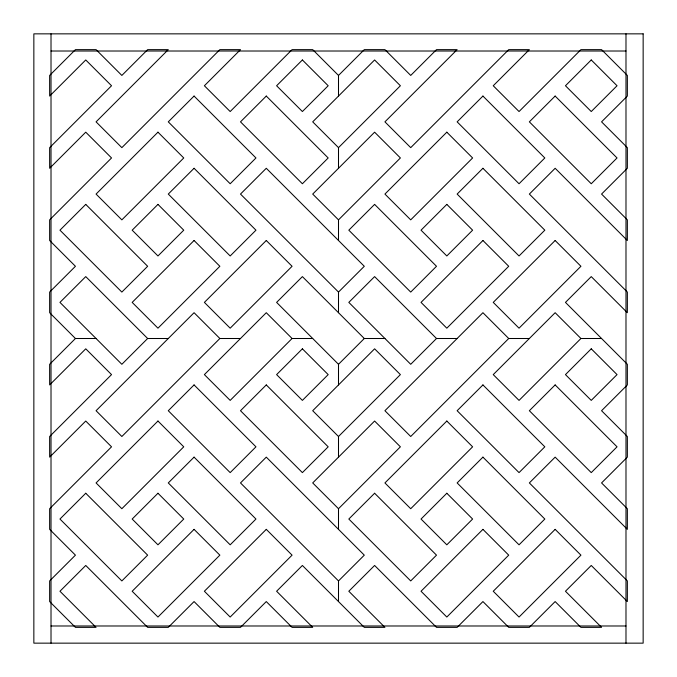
<?xml version="1.0" encoding="UTF-8"?>
<svg xmlns="http://www.w3.org/2000/svg" width="677" height="677" viewBox="0 0 677 677"><rect width="100%" height="100%" fill="white"/><g stroke="black" fill="none" stroke-linecap="round" stroke-linejoin="round"><path stroke-width="1.02" d="M96.066 338.5L75.435 338.5L49.641 364.294L49.641 384.925L85.751 348.816L111.536 374.609L49.641 436.504L49.641 457.136L85.751 421.035L111.536 446.82L49.641 508.723L49.641 529.355L75.435 555.148L49.641 580.934L49.641 601.565L75.435 627.359L96.066 627.359L59.957 591.249L85.751 565.464L147.645 627.359L168.277 627.359L194.071 601.565L219.864 627.359L240.496 627.359L266.281 601.565L292.075 627.359L312.706 627.359L276.605 591.249L302.391 565.464L364.294 627.359L384.925 627.359L348.816 591.249L374.609 565.464L436.504 627.359L457.136 627.359L482.929 601.565L508.723 627.359L529.355 627.359L555.148 601.565L580.934 627.359L601.565 627.359L565.464 591.249L591.249 565.464L627.359 601.565L627.359 580.934L529.355 482.929L555.148 457.136L627.359 529.355L627.359 508.723L601.565 482.929L627.359 457.136L627.359 436.504L601.565 410.719L627.359 384.925L627.359 364.294L565.464 302.391L591.249 276.605L627.359 312.706L627.359 292.075L529.355 194.071L555.148 168.277L627.359 240.496L627.359 219.864L601.565 194.071L627.359 168.277L627.359 147.645L601.565 121.852L627.359 96.066L627.359 75.435L601.565 49.641L580.934 49.641L519.039 111.536L493.245 85.751L529.355 49.641L508.723 49.641L410.719 147.645L384.925 121.852L457.136 49.641L436.504 49.641L410.719 75.435L384.925 49.641L364.294 49.641L338.5 75.435L338.5 96.066M147.645 338.5L121.852 364.294L59.957 302.391L85.751 276.605L147.645 338.5L168.277 338.5M338.5 147.645L400.395 85.751L374.609 59.957L312.706 121.852L338.5 147.645L338.5 168.277M219.864 338.5L121.852 436.504L96.066 410.719L194.071 312.706L219.864 338.5L240.496 338.5M338.5 219.864L400.395 157.961L374.609 132.176L312.706 194.071L338.5 219.864L338.5 240.496M292.075 338.5L230.18 400.395L204.386 374.609L266.281 312.706L292.075 338.5L312.706 338.5M338.5 292.075L364.294 266.281L266.281 168.277L240.496 194.071L338.5 292.075L338.5 312.706M338.5 384.925L338.5 364.294L364.294 338.5L384.925 338.5M338.5 436.504L400.395 374.609L374.609 348.816L312.706 410.719L338.5 436.504L338.5 457.136M436.504 338.5L410.719 364.294L348.816 302.391L374.609 276.605L436.504 338.5L457.136 338.5M338.5 508.723L400.395 446.82L374.609 421.035L312.706 482.929L338.5 508.723L338.5 529.355M508.723 338.5L410.719 436.504L384.925 410.719L482.929 312.706L508.723 338.5L529.355 338.5M338.5 580.934L364.294 555.148L266.281 457.136L240.496 482.929L338.5 580.934L338.5 601.565M580.934 338.5L519.039 400.395L493.245 374.609L555.148 312.706L580.934 338.5L601.565 338.5M51.012 51.012L625.988 51.012M51.012 625.988L625.988 625.988M338.5 75.435L312.706 49.641L292.075 49.641L230.18 111.536L204.386 85.751L240.496 49.641L219.864 49.641L121.852 147.645L96.066 121.852L168.277 49.641L147.645 49.641L121.852 75.435L96.066 49.641L75.435 49.641L49.641 75.435L49.641 96.066L85.751 59.957L111.536 85.751L49.641 147.645L49.641 168.277L85.751 132.176L111.536 157.961L49.641 219.864L49.641 240.496L75.435 266.281L49.641 292.075L49.641 312.706L75.435 338.5M364.294 338.5L302.391 276.605L276.605 302.391L338.5 364.294M625.988 33.85L625.988 643.15M51.012 33.85L51.012 643.15M85.751 204.386L59.957 230.18L121.852 292.075L147.645 266.281L85.751 204.386M157.961 132.176L96.066 194.071L121.852 219.864L183.755 157.961L157.961 132.176M194.071 96.066L168.277 121.852L230.18 183.755L255.965 157.961L194.071 96.066M157.961 204.386L132.176 230.18L157.961 255.965L183.755 230.18L157.961 204.386M194.071 168.277L168.277 194.071L230.18 255.965L255.965 230.18L194.071 168.277M266.281 96.066L240.496 121.852L302.391 183.755L328.184 157.961L266.281 96.066M302.391 59.957L276.605 85.751L302.391 111.536L328.184 85.751L302.391 59.957M194.071 240.496L132.176 302.391L157.961 328.184L219.864 266.281L194.071 240.496M266.281 240.496L204.386 302.391L230.18 328.184L292.075 266.281L266.281 240.496M85.751 493.245L59.957 519.039L121.852 580.934L147.645 555.148L85.751 493.245M157.961 421.035L96.066 482.929L121.852 508.723L183.755 446.82L157.961 421.035M194.071 384.925L168.277 410.719L230.18 472.614L255.965 446.82L194.071 384.925M374.609 204.386L348.816 230.18L410.719 292.075L436.504 266.281L374.609 204.386M446.82 132.176L384.925 194.071L410.719 219.864L472.614 157.961L446.82 132.176M482.929 96.066L457.136 121.852L519.039 183.755L544.824 157.961L482.929 96.066M157.961 493.245L132.176 519.039L157.961 544.824L183.755 519.039L157.961 493.245M194.071 457.136L168.277 482.929L230.18 544.824L255.965 519.039L194.071 457.136M266.281 384.925L240.496 410.719L302.391 472.614L328.184 446.82L266.281 384.925M302.391 348.816L276.605 374.609L302.391 400.395L328.184 374.609L302.391 348.816M446.82 204.386L421.035 230.18L446.82 255.965L472.614 230.18L446.82 204.386M482.929 168.277L457.136 194.071L519.039 255.965L544.824 230.18L482.929 168.277M555.148 96.066L529.355 121.852L591.249 183.755L617.043 157.961L555.148 96.066M591.249 59.957L565.464 85.751L591.249 111.536L617.043 85.751L591.249 59.957M194.071 529.355L132.176 591.249L157.961 617.043L219.864 555.148L194.071 529.355M482.929 240.496L421.035 302.391L446.82 328.184L508.723 266.281L482.929 240.496M266.281 529.355L204.386 591.249L230.18 617.043L292.075 555.148L266.281 529.355M555.148 240.496L493.245 302.391L519.039 328.184L580.934 266.281L555.148 240.496M374.609 493.245L348.816 519.039L410.719 580.934L436.504 555.148L374.609 493.245M446.82 421.035L384.925 482.929L410.719 508.723L472.614 446.82L446.82 421.035M482.929 384.925L457.136 410.719L519.039 472.614L544.824 446.82L482.929 384.925M446.82 493.245L421.035 519.039L446.82 544.824L472.614 519.039L446.82 493.245M482.929 457.136L457.136 482.929L519.039 544.824L544.824 519.039L482.929 457.136M555.148 384.925L529.355 410.719L591.249 472.614L617.043 446.82L555.148 384.925M591.249 348.816L565.464 374.609L591.249 400.395L617.043 374.609L591.249 348.816M482.929 529.355L421.035 591.249L446.82 617.043L508.723 555.148L482.929 529.355M555.148 529.355L493.245 591.249L519.039 617.043L580.934 555.148L555.148 529.355M643.15 33.85L33.85 33.85L33.85 643.15L643.15 643.15L643.15 33.85"/></g></svg>
